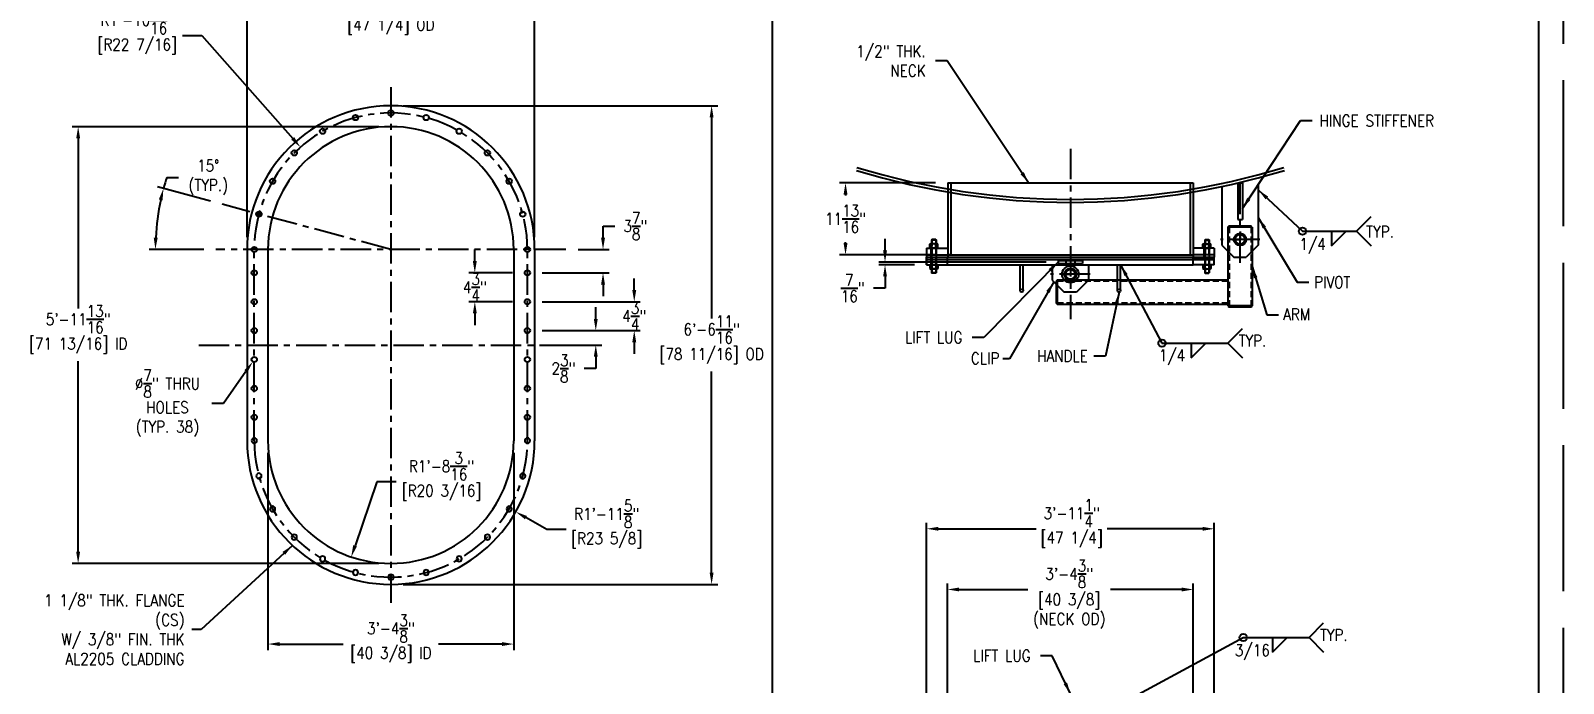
# Model space of a CAD drawing. Extents: x -219 to 647, y 12 to 426.
# Drawn here: x 120.2 to 372, y 176.8 to 284.2 of the extents above; entities that cross this region are included whole.
import ezdxf

# ---------------------------------------------------------------- set-up
doc = ezdxf.new("R2010")
doc.units = 0
doc.header["$LTSCALE"] = 4
doc.header["$MEASUREMENT"] = 0
doc.header["$PDMODE"] = 33
doc.header["$PDSIZE"] = -0.5
for name, pattern in [('AM_ISO02W050', [7.5, 6, -1.5]), ('CENTER', [2, 1.25, -0.25, 0.25, -0.25]), ('HIDDEN', [0.375, 0.25, -0.125])]:
    doc.linetypes.add(name, pattern=pattern)
doc.layers.get('0').update_dxf_attribs({"linetype": 'CONTINUOUS'})
doc.layers.get('Defpoints').update_dxf_attribs({"linetype": 'CONTINUOUS'})
for name, color, linetype in [('11-2 PIPE', 7, 'CONTINUOUS'), ('3-4-10NC-HHBOLT', 32, 'CONTINUOUS'), ('3-4-10NC-HHNUT', 32, 'CONTINUOUS'), ('ARM', 3, 'CONTINUOUS'), ('CENTER', 6, 'CENTER'), ('COVER', 3, 'CONTINUOUS'), ('DIM', 1, 'CONTINUOUS'), ('EXTERNALS', 3, 'CONTINUOUS'), ('FLG', 2, 'CONTINUOUS'), ('HANDLE', 2, 'CONTINUOUS'), ('muoto', 4, 'CONTINUOUS'), ('NECK', 242, 'CONTINUOUS'), ('PIVOT', 30, 'CONTINUOUS'), ('SHELL', 40, 'CONTINUOUS'), ('WASHER', 7, 'CONTINUOUS')]:
    doc.layers.add(name, color=color, linetype=linetype)
doc.styles.add('ROMANS', font='ROMANS.shx', dxfattribs={"width": 0.85, "height": 1.92})
doc.styles.get("Standard").update_dxf_attribs({"font": 'sanss___.ttf'})
doc.dimstyles.get("Standard").update_dxf_attribs({"dimtxt": 0.18, "dimasz": 0.18, "dimexe": 0.18, "dimexo": 0.0625, "dimgap": 0.09, "dimtad": 0, "dimtih": 1, "dimtoh": 1, "dimdec": 4, "dimzin": 0, "dimdsep": 46, "dimtxsty": 'Standard', "dimcen": 0.09, "dimadec": 0, "dimazin": 0, "dimtfac": 1, "dimtdec": 4, "dimtofl": 0, "dimtmove": 0, "dimatfit": 3, "dimfxl": 1, "dimtolj": 1, "dimtzin": 0, "dimarcsym": 0})

# ---------------------------------------------------------------- blocks, each defined once
blk = doc.blocks.new('*D160')
at = {"layer": 'Defpoints', "color": 0, "transparency": 16777216}
for p in [(314.64, 202.26), (267.39, 146.5), (314.64, 146.5)]:
    blk.add_point(p, dxfattribs=at)
at = {"layer": 'DIM', "color": 0, "lineweight": -2, "transparency": 16777216}
for p, q in [((267.39, 148.5), (267.39, 203.26)), ((269.31, 202.26), (285.38, 202.26)), ((312.72, 202.26), (297.06, 202.26)), ((314.64, 148.5), (314.64, 203.26))]:
    blk.add_line(p, q, dxfattribs=at)
at = {"layer": 'DIM', "color": 0, "transparency": 16777216}
for points in [[(269.31, 202.58), (269.31, 201.94), (267.39, 202.26)], [(312.72, 202.58), (312.72, 201.94), (314.64, 202.26)]]:
    blk.add_solid(points, dxfattribs=at)
at = {"layer": 'DIM', "color": 0, "transparency": 16777216, "char_height": 1.92, "attachment_point": 5, "style": 'ROMANS'}
for s, insert in [('\\A1;3\'-11{\\H1x;\\S1/4;}"', (291.22, 204.82)), ('\\A1;[47 1/4]', (291.22, 200.48))]:
    blk.add_mtext(s, dxfattribs=dict(at, insert=insert))
blk = doc.blocks.new('*D166')
at = {"layer": 'Defpoints', "color": 0, "transparency": 16777216}
for p in [(311.2, 192.28), (270.82, 146.5), (311.2, 146.5)]:
    blk.add_point(p, dxfattribs=at)
at = {"layer": 'DIM', "color": 0, "lineweight": -2, "transparency": 16777216}
for p, q in [((270.82, 148.5), (270.82, 193.28)), ((272.74, 192.28), (284.01, 192.28)), ((309.28, 192.28), (297.63, 192.28)), ((311.2, 148.5), (311.2, 193.28))]:
    blk.add_line(p, q, dxfattribs=at)
at = {"layer": 'DIM', "color": 0, "transparency": 16777216}
for points in [[(272.74, 192.6), (272.74, 191.96), (270.82, 192.28)], [(309.28, 192.6), (309.28, 191.96), (311.2, 192.28)]]:
    blk.add_solid(points, dxfattribs=at)
at = {"layer": 'DIM', "color": 0, "transparency": 16777216, "char_height": 1.92, "attachment_point": 5, "style": 'ROMANS'}
for s, insert in [('\\A1;3\'-4{\\H1x;\\S3/8;}"', (290.82, 194.84)), ('\\A1;[40 3/8]\\P(NECK OD)', (290.82, 188.72))]:
    blk.add_mtext(s, dxfattribs=dict(at, insert=insert))
blk = doc.blocks.new('A$Ccf04fb3b')
at = {"layer": 'COVER'}
for p, q in [((-22.88, 0), (-22.88, 1.25)), ((-22, 0), (-22, 1.25))]:
    blk.add_line(p, q, dxfattribs=at)
at = {"layer": 'FLG'}
for p, q in [((-23.62, 0), (-23.62, 1.25)), ((-23.62, 0.87), (-20.16, 0.87)), ((-23.62, 0), (-20.16, 0)), ((-20.16, 0), (-20.16, 1.25)), ((-20.16, 0), (20.16, 0)), ((20.16, 0), (20.16, 1.25)), ((23.62, 0.87), (20.16, 0.87)), ((23.62, 0), (20.16, 0)), ((23.62, 0), (23.62, 1.25))]:
    blk.add_line(p, q, dxfattribs=at)
at = {"layer": 'muoto'}
for p, q in [((-23.62, 1.25), (23.62, 1.25)), ((-23.62, 0.87), (23.62, 0.87))]:
    blk.add_line(p, q, dxfattribs=at)
blk = doc.blocks.new('*U179')
at = {"layer": 'COVER'}
blk.add_circle((0, 0), 0.438, dxfattribs=at)
blk = doc.blocks.new('*U180')
at = {"layer": 'COVER', "color": 0, "linetype": 'ByBlock', "lineweight": -2, "transparency": 16777216}
for p, rotation in [((-407.45, 370.67), 285.0000000000001), ((-401.64, 371.43), 270.0000000000001), ((-395.84, 370.67), 255.0000000000001), ((-412.86, 368.42), 300.0000000000001), ((-390.42, 368.42), 240.0000000000001), ((-417.51, 364.86), 314.9999999999999), ((-385.78, 364.86), 225.0000000000001), ((-421.07, 360.21), 329.9999999999999), ((-382.21, 360.21), 210.0000000000001), ((-423.32, 354.8), 344.9999999999999), ((-379.97, 354.8), 195.0000000000003), ((-379.21, 348.99), 180)]:
    blk.add_blockref('*U179', p, dxfattribs=dict(at, rotation=rotation))
blk.add_blockref('*U179', (-424.08, 348.99), dxfattribs=at)
blk = doc.blocks.new('*U177')
at = {"layer": 'COVER'}
blk.add_circle((0, 0), 0.438, dxfattribs=at)
blk = doc.blocks.new('*U178')
at = {"layer": 'COVER', "color": 0, "linetype": 'ByBlock', "lineweight": -2, "transparency": 16777216}
for p, rotation in [((-407.45, 370.67), 285.0000000000001), ((-401.64, 371.43), 270.0000000000001), ((-395.84, 370.67), 255.0000000000001), ((-412.86, 368.42), 300.0000000000001), ((-390.42, 368.42), 240.0000000000001), ((-417.51, 364.86), 314.9999999999999), ((-385.78, 364.86), 225.0000000000001), ((-421.07, 360.21), 329.9999999999999), ((-382.21, 360.21), 210.0000000000001), ((-423.32, 354.8), 344.9999999999999), ((-379.97, 354.8), 195.0000000000003), ((-379.21, 348.99), 180)]:
    blk.add_blockref('*U177', p, dxfattribs=dict(at, rotation=rotation))
blk.add_blockref('*U177', (-424.08, 348.99), dxfattribs=at)
blk = doc.blocks.new('*D183')
at = {"layer": 'Defpoints', "color": 0, "transparency": 16777216}
for p in [(179.38, 271.81), (232.07, 271.81), (179.38, 193.12)]:
    blk.add_point(p, dxfattribs=at)
at = {"layer": 'DIM', "color": 0, "lineweight": -2, "transparency": 16777216}
for p, q in [((181.38, 271.81), (233.07, 271.81)), ((232.07, 269.89), (232.07, 236.81)), ((232.07, 195.04), (232.07, 228.12)), ((181.38, 193.12), (233.07, 193.12))]:
    blk.add_line(p, q, dxfattribs=at)
at = {"layer": 'DIM', "color": 0, "transparency": 16777216}
for points in [[(231.75, 269.89), (232.39, 269.89), (232.07, 271.81)], [(231.75, 195.04), (232.39, 195.04), (232.07, 193.12)]]:
    blk.add_solid(points, dxfattribs=at)
at = {"layer": 'DIM', "color": 0, "transparency": 16777216, "char_height": 1.92, "attachment_point": 5, "style": 'ROMANS'}
for s, insert in [('\\A1;6\'-6{\\H1x;\\S11/16;}"', (232.07, 235.03)), ('\\A1;[78 11/16] OD', (232.07, 230.68))]:
    blk.add_mtext(s, dxfattribs=dict(at, insert=insert))
blk = doc.blocks.new('*D184')
at = {"layer": 'Defpoints', "color": 0, "transparency": 16777216}
for p in [(155.75, 286.59), (155.75, 248.19), (203, 248.19)]:
    blk.add_point(p, dxfattribs=at)
at = {"layer": 'DIM', "color": 0, "lineweight": -2, "transparency": 16777216}
for p, q in [((155.75, 250.19), (155.75, 287.59)), ((203, 250.19), (203, 287.59)), ((157.67, 286.59), (171.01, 286.59)), ((201.08, 286.59), (187.74, 286.59))]:
    blk.add_line(p, q, dxfattribs=at)
at = {"layer": 'DIM', "color": 0, "transparency": 16777216}
for points in [[(157.67, 286.91), (157.67, 286.27), (155.75, 286.59)], [(201.08, 286.91), (201.08, 286.27), (203, 286.59)]]:
    blk.add_solid(points, dxfattribs=at)
at = {"layer": 'DIM', "color": 0, "transparency": 16777216, "char_height": 1.92, "attachment_point": 5, "style": 'ROMANS'}
for s, insert in [('\\A1;3\'-11{\\H1x;\\S1/4;}"', (179.38, 289.15)), ('\\A1;[47 1/4] OD', (179.38, 284.8))]:
    blk.add_mtext(s, dxfattribs=dict(at, insert=insert))
blk = doc.blocks.new('*D185')
at = {"layer": 'Defpoints', "color": 0, "transparency": 16777216}
for p in [(179.38, 268.37), (128, 196.56), (179.38, 196.56)]:
    blk.add_point(p, dxfattribs=at)
at = {"layer": 'DIM', "color": 0, "lineweight": -2, "transparency": 16777216}
for p, q in [((177.38, 268.37), (127, 268.37)), ((128, 266.45), (128, 238.49)), ((128, 198.48), (128, 229.81)), ((177.38, 196.56), (127, 196.56))]:
    blk.add_line(p, q, dxfattribs=at)
at = {"layer": 'DIM', "color": 0, "transparency": 16777216}
for points in [[(127.68, 266.45), (128.32, 266.45), (128, 268.37)], [(127.68, 198.48), (128.32, 198.48), (128, 196.56)]]:
    blk.add_solid(points, dxfattribs=at)
at = {"layer": 'DIM', "color": 0, "transparency": 16777216, "char_height": 1.92, "attachment_point": 5, "style": 'ROMANS'}
for s, insert in [('\\A1;5\'-11{\\H1x;\\S13/16;}"', (128, 236.71)), ('\\A1;[71 13/16] ID', (128, 232.37))]:
    blk.add_mtext(s, dxfattribs=dict(at, insert=insert))
blk = doc.blocks.new('*D186')
at = {"layer": 'Defpoints', "color": 0, "transparency": 16777216}
for p in [(159.19, 216.75), (199.56, 216.75), (199.56, 183.31)]:
    blk.add_point(p, dxfattribs=at)
at = {"layer": 'DIM', "color": 0, "lineweight": -2, "transparency": 16777216}
for p, q in [((159.19, 214.75), (159.19, 182.31)), ((199.56, 214.75), (199.56, 182.31)), ((161.11, 183.31), (171.56, 183.31)), ((197.64, 183.31), (187.19, 183.31))]:
    blk.add_line(p, q, dxfattribs=at)
at = {"layer": 'DIM', "color": 0, "transparency": 16777216}
for points in [[(161.11, 183.63), (161.11, 182.99), (159.19, 183.31)], [(197.64, 183.63), (197.64, 182.99), (199.56, 183.31)]]:
    blk.add_solid(points, dxfattribs=at)
at = {"layer": 'DIM', "color": 0, "transparency": 16777216, "char_height": 1.92, "attachment_point": 5, "style": 'ROMANS'}
for s, insert in [('\\A1;3\'-4{\\H1x;\\S3/8;}"', (179.38, 185.87)), ('\\A1;[40 3/8] ID', (179.38, 181.53))]:
    blk.add_mtext(s, dxfattribs=dict(at, insert=insert))
blk = doc.blocks.new('*D187')
at = {"layer": 'Defpoints', "color": 0, "transparency": 16777216}
for p in [(151.69, 255.6), (140.84, 251.56), (150.63, 248.19), (179.38, 248.19), (208.12, 248.19)]:
    blk.add_point(p, dxfattribs=at)
at = {"layer": 'DIM', "color": 0, "lineweight": -2, "transparency": 16777216}
for p, q in [((142.55, 260.04), (144.47, 260.04)), ((149.75, 256.12), (141.04, 258.46)), ((148.63, 248.19), (139.69, 248.19))]:
    blk.add_line(p, q, dxfattribs=at)
for start, end in [(162.156, 165), (167.844, 177.156)]:
    blk.add_arc((179.38, 248.19), 38.68, start, end, dxfattribs=at)
at = {"layer": 'DIM', "color": 0, "transparency": 16777216}
for points in [[(141.25, 256.41), (141.87, 256.26), (142.01, 258.2)], [(141.06, 250.1), (140.42, 250.11), (140.69, 248.19)]]:
    blk.add_solid(points, dxfattribs=at)
at = {"layer": 'DIM', "color": 0, "transparency": 16777216, "insert": (149.37, 260.04), "char_height": 1.92, "attachment_point": 5, "style": 'ROMANS'}
blk.add_mtext('\\A1;15°\\P(TYP.)', dxfattribs=at)
blk = doc.blocks.new('*D188')
at = {"layer": 'Defpoints', "color": 0, "transparency": 16777216}
for p in [(202.25, 234.84), (213.04, 234.84), (205.19, 232.47)]:
    blk.add_point(p, dxfattribs=at)
at = {"layer": 'DIM', "color": 0, "lineweight": -2, "transparency": 16777216}
for p, q in [((213.04, 236.76), (213.04, 238.68)), ((204.25, 234.84), (214.04, 234.84)), ((207.19, 232.47), (214.04, 232.47)), ((213.04, 230.55), (213.04, 228.63)), ((213.04, 228.63), (211.12, 228.63))]:
    blk.add_line(p, q, dxfattribs=at)
at = {"layer": 'DIM', "color": 0, "transparency": 16777216}
for points in [[(212.72, 236.76), (213.36, 236.76), (213.04, 234.84)], [(212.72, 230.55), (213.36, 230.55), (213.04, 232.47)]]:
    blk.add_solid(points, dxfattribs=at)
at = {"layer": 'DIM', "color": 0, "transparency": 16777216, "insert": (207.73, 228.63), "char_height": 1.92, "attachment_point": 5, "style": 'ROMANS'}
blk.add_mtext('\\A1;2{\\H1x;\\S3/8;}"', dxfattribs=at)
blk = doc.blocks.new('*D189')
at = {"layer": 'Defpoints', "color": 0, "transparency": 16777216}
for p in [(202.25, 239.59), (219.36, 239.59), (202.25, 234.84)]:
    blk.add_point(p, dxfattribs=at)
at = {"layer": 'DIM', "color": 0, "lineweight": -2, "transparency": 16777216}
for p, q in [((219.36, 241.51), (219.36, 243.43)), ((204.25, 239.59), (220.36, 239.59)), ((204.25, 234.84), (220.36, 234.84)), ((219.36, 232.92), (219.36, 231))]:
    blk.add_line(p, q, dxfattribs=at)
at = {"layer": 'DIM', "color": 0, "transparency": 16777216}
for points in [[(219.04, 241.51), (219.68, 241.51), (219.36, 239.59)], [(219.04, 232.92), (219.68, 232.92), (219.36, 234.84)]]:
    blk.add_solid(points, dxfattribs=at)
at = {"layer": 'DIM', "color": 0, "transparency": 16777216, "insert": (219.36, 237.22), "char_height": 1.92, "attachment_point": 5, "style": 'ROMANS'}
blk.add_mtext('\\A1;4{\\H1x;\\S3/4;}"', dxfattribs=at)
blk = doc.blocks.new('*D190')
at = {"layer": 'Defpoints', "color": 0, "transparency": 16777216}
for p in [(193.17, 244.34), (201.38, 244.34), (201.38, 239.59)]:
    blk.add_point(p, dxfattribs=at)
at = {"layer": 'DIM', "color": 0, "lineweight": -2, "transparency": 16777216}
for p, q in [((193.17, 246.26), (193.17, 248.18)), ((199.38, 244.34), (192.17, 244.34)), ((199.38, 239.59), (192.17, 239.59)), ((193.17, 237.67), (193.17, 235.75))]:
    blk.add_line(p, q, dxfattribs=at)
at = {"layer": 'DIM', "color": 0, "transparency": 16777216}
for points in [[(192.85, 246.26), (193.49, 246.26), (193.17, 244.34)], [(192.85, 237.67), (193.49, 237.67), (193.17, 239.59)]]:
    blk.add_solid(points, dxfattribs=at)
at = {"layer": 'DIM', "color": 0, "transparency": 16777216, "insert": (193.17, 241.97), "char_height": 1.92, "attachment_point": 5, "style": 'ROMANS'}
blk.add_mtext('\\A1;4{\\H1x;\\S3/4;}"', dxfattribs=at)
blk = doc.blocks.new('*D191')
at = {"layer": 'Defpoints', "color": 0, "transparency": 16777216}
for p in [(208.12, 248.19), (214.23, 248.19), (202.25, 244.34)]:
    blk.add_point(p, dxfattribs=at)
at = {"layer": 'DIM', "color": 0, "lineweight": -2, "transparency": 16777216}
for p, q in [((214.23, 250.11), (214.23, 252.03)), ((214.23, 252.03), (216.15, 252.03)), ((210.12, 248.19), (215.23, 248.19)), ((204.25, 244.34), (215.23, 244.34)), ((214.23, 242.42), (214.23, 240.5))]:
    blk.add_line(p, q, dxfattribs=at)
at = {"layer": 'DIM', "color": 0, "transparency": 16777216}
for points in [[(213.91, 250.11), (214.55, 250.11), (214.23, 248.19)], [(213.91, 242.42), (214.55, 242.42), (214.23, 244.34)]]:
    blk.add_solid(points, dxfattribs=at)
at = {"layer": 'DIM', "color": 0, "transparency": 16777216, "insert": (219.54, 252.03), "char_height": 1.92, "attachment_point": 5, "style": 'ROMANS'}
blk.add_mtext('\\A1;3{\\H1x;\\S7/8;}"', dxfattribs=at)
blk = doc.blocks.new('*D219')
at = {"layer": 'Defpoints', "color": 0, "transparency": 16777216}
for p in [(179.38, 216.75), (172.87, 197.64)]:
    blk.add_point(p, dxfattribs=at)
at = {"layer": 'DIM', "color": 0, "lineweight": -2, "transparency": 16777216}
for p, q in [((177.07, 209.98), (173.49, 199.45)), ((180.27, 209.98), (177.07, 209.98))]:
    blk.add_line(p, q, dxfattribs=at)
at = {"layer": 'DIM', "color": 0, "transparency": 16777216}
blk.add_solid([(173.19, 199.56), (173.79, 199.35), (172.87, 197.64)], dxfattribs=at)
at = {"layer": 'DIM', "color": 0, "transparency": 16777216, "char_height": 1.92, "attachment_point": 5, "style": 'ROMANS'}
for s, insert in [('\\A1;R1\'-8{\\H1x;\\S3/16;}"', (187.7, 212.54)), ('\\A1;[R20 3/16]', (187.7, 208.2))]:
    blk.add_mtext(s, dxfattribs=dict(at, insert=insert))
blk = doc.blocks.new('*D220')
at = {"layer": 'Defpoints', "color": 0, "transparency": 16777216}
for p in [(179.38, 216.75), (199.9, 205.05)]:
    blk.add_point(p, dxfattribs=at)
at = {"layer": 'DIM', "color": 0, "lineweight": -2, "transparency": 16777216}
for p, q in [((204.98, 202.15), (201.57, 204.1)), ((208.18, 202.15), (204.98, 202.15))]:
    blk.add_line(p, q, dxfattribs=at)
at = {"layer": 'DIM', "color": 0, "transparency": 16777216}
blk.add_solid([(201.73, 204.37), (201.41, 203.82), (199.9, 205.05)], dxfattribs=at)
at = {"layer": 'DIM', "color": 0, "transparency": 16777216, "char_height": 1.92, "attachment_point": 5, "style": 'ROMANS'}
for s, insert in [('\\A1;R1\'-11{\\H1x;\\S5/8;}"', (214.83, 204.71)), ('\\A1;[R23 5/8]', (214.83, 200.37))]:
    blk.add_mtext(s, dxfattribs=dict(at, insert=insert))
blk = doc.blocks.new('*D221')
at = {"layer": 'Defpoints', "color": 0, "transparency": 16777216}
for p in [(164.52, 265), (179.38, 248.19)]:
    blk.add_point(p, dxfattribs=at)
at = {"layer": 'DIM', "color": 0, "lineweight": -2, "transparency": 16777216}
for p, q in [((145.13, 283.35), (148.33, 283.35)), ((148.33, 283.35), (163.25, 266.44))]:
    blk.add_line(p, q, dxfattribs=at)
at = {"layer": 'DIM', "color": 0, "transparency": 16777216}
blk.add_solid([(163.49, 266.66), (163.01, 266.23), (164.52, 265)], dxfattribs=at)
at = {"layer": 'DIM', "color": 0, "transparency": 16777216, "char_height": 1.92, "attachment_point": 5, "style": 'ROMANS'}
for s, insert in [('\\A1;R1\'-10{\\H1x;\\S7/16;}"', (137.7, 285.91)), ('\\A1;[R22 7/16]', (137.7, 281.56))]:
    blk.add_mtext(s, dxfattribs=dict(at, insert=insert))
blk = doc.blocks.new('*D224')
at = {"layer": 'Defpoints', "color": 0, "transparency": 16777216}
for p in [(156.68, 229.73), (157.19, 230.45)]:
    blk.add_point(p, dxfattribs=at)
at = {"layer": 'DIM', "color": 0, "lineweight": -2, "transparency": 16777216}
for p, q in [((151.86, 222.93), (155.57, 228.17)), ((149.94, 222.93), (151.86, 222.93))]:
    blk.add_line(p, q, dxfattribs=at)
at = {"layer": 'DIM', "color": 0, "transparency": 16777216}
blk.add_solid([(155.31, 228.35), (155.84, 227.98), (156.68, 229.73)], dxfattribs=at)
at = {"layer": 'DIM', "color": 0, "transparency": 16777216, "insert": (142.67, 222.93), "char_height": 1.92, "attachment_point": 5, "style": 'ROMANS'}
blk.add_mtext('\\A1;∅{\\H1x;\\S7/8;}" THRU\\PHOLES\\P(TYP. 38)', dxfattribs=at)
blk = doc.blocks.new('*D249')
at = {"layer": 'Defpoints', "color": 0, "transparency": 16777216}
for p in [(270.86, 259.13), (254.07, 247.3), (270.86, 247.3)]:
    blk.add_point(p, dxfattribs=at)
at = {"layer": 'DIM', "color": 0, "lineweight": -2, "transparency": 16777216}
for p, q in [((268.86, 259.13), (253.07, 259.13)), ((254.07, 257.21), (254.07, 257.06)), ((254.07, 249.22), (254.07, 249.38)), ((268.86, 247.3), (253.07, 247.3))]:
    blk.add_line(p, q, dxfattribs=at)
at = {"layer": 'DIM', "color": 0, "transparency": 16777216}
for points in [[(253.75, 257.21), (254.39, 257.21), (254.07, 259.13)], [(253.75, 249.22), (254.39, 249.22), (254.07, 247.3)]]:
    blk.add_solid(points, dxfattribs=at)
at = {"layer": 'DIM', "color": 0, "transparency": 16777216, "insert": (254.07, 253.22), "char_height": 1.92, "attachment_point": 5, "style": 'ROMANS'}
blk.add_mtext('\\A1;11{\\H1x;\\S13/16;}"', dxfattribs=at)
blk = doc.blocks.new('*D254')
at = {"layer": 'Defpoints', "color": 0, "transparency": 16777216}
for p in [(260.56, 245.67), (267.39, 245.67), (289.01, 246.11)]:
    blk.add_point(p, dxfattribs=at)
at = {"layer": 'DIM', "color": 0, "lineweight": -2, "transparency": 16777216}
for p, q in [((260.56, 248.03), (260.56, 249.95)), ((287.01, 246.11), (259.56, 246.11)), ((265.39, 245.67), (259.56, 245.67)), ((260.56, 241.83), (258.64, 241.83)), ((260.56, 243.75), (260.56, 241.83))]:
    blk.add_line(p, q, dxfattribs=at)
at = {"layer": 'DIM', "color": 0, "transparency": 16777216}
for points in [[(260.24, 248.03), (260.88, 248.03), (260.56, 246.11)], [(260.24, 243.75), (260.88, 243.75), (260.56, 245.67)]]:
    blk.add_solid(points, dxfattribs=at)
at = {"layer": 'DIM', "color": 0, "transparency": 16777216, "insert": (255.25, 241.83), "char_height": 1.92, "attachment_point": 5, "style": 'ROMANS'}
blk.add_mtext('\\A1;{\\H1x;\\S7/16;}"', dxfattribs=at)

msp = doc.modelspace()

# ---------------------------------------------------------------- linework, layer by layer
for p, q in [((242.00581, 296), (242.00581, 62.4)), ((367.99419, 24), (367.99419, 296)), ((367.99419, 24), (367.99419, 296))]:
    msp.add_line(p, q)
at = {"layer": '11-2 PIPE'}
for centre, radius in [((318.8883, 249.83822), 0.95), ((318.8883, 249.83822), 0.805), ((291.01133, 244.09801), 0.95), ((291.01133, 244.09801), 0.805)]:
    msp.add_circle(centre, radius, dxfattribs=at)
at = {"layer": '3-4-10NC-HHBOLT'}
for p, q in [((268.25816, 249.7966), (268.19861, 249.73705)), ((268.94861, 249.73705), (268.19861, 249.73705)), ((268.19861, 249.73705), (268.19861, 244.35622)), ((268.88906, 249.7966), (268.25816, 249.7966)), ((268.88906, 249.7966), (268.94861, 249.73705)), ((268.94861, 249.73705), (268.94861, 244.35622)), ((313.1336, 249.7966), (313.07405, 249.73705)), ((313.07405, 249.73705), (313.82405, 249.73705)), ((313.07405, 249.73705), (313.07405, 244.35622)), ((313.1336, 249.7966), (313.7645, 249.7966)), ((313.7645, 249.7966), (313.82405, 249.73705)), ((313.82405, 249.73705), (313.82405, 244.35622)), ((268.94861, 244.35622), (268.19861, 244.35622)), ((268.25816, 244.29667), (268.19861, 244.35622)), ((268.88906, 244.29667), (268.25816, 244.29667)), ((268.88906, 244.29667), (268.94861, 244.35622)), ((313.07405, 244.35622), (313.82405, 244.35622)), ((313.1336, 244.29667), (313.07405, 244.35622)), ((313.1336, 244.29667), (313.7645, 244.29667)), ((313.7645, 244.29667), (313.82405, 244.35622))]:
    msp.add_line(p, q, dxfattribs=at)
at = {"layer": '3-4-10NC-HHBOLT', "linetype": 'HIDDEN'}
for p, q in [((268.25816, 249.73705), (268.25816, 244.35622)), ((268.88906, 249.73705), (268.88906, 244.35622)), ((313.1336, 249.73705), (313.1336, 244.35622)), ((313.7645, 249.73705), (313.7645, 244.35622))]:
    msp.add_line(p, q, dxfattribs=at)
at = {"layer": '3-4-10NC-HHNUT'}
for p, q in [((267.92409, 249.0364), (268.01111, 249.08664)), ((267.92409, 248.47188), (267.92409, 249.0364)), ((267.92409, 248.47188), (268.01111, 248.42164)), ((269.13611, 249.08664), (268.01111, 249.08664)), ((269.13611, 248.42164), (268.01111, 248.42164)), ((268.24885, 248.47188), (268.24885, 249.0364)), ((268.89837, 248.47188), (268.89837, 249.0364)), ((269.22312, 249.0364), (269.13611, 249.08664)), ((269.22312, 248.47188), (269.13611, 248.42164)), ((269.22312, 248.47188), (269.22312, 249.0364)), ((312.79953, 249.0364), (312.88655, 249.08664)), ((312.79953, 248.47188), (312.79953, 249.0364)), ((312.79953, 248.47188), (312.88655, 248.42164)), ((312.88655, 249.08664), (314.01155, 249.08664)), ((312.88655, 248.42164), (314.01155, 248.42164)), ((313.12429, 248.47188), (313.12429, 249.0364)), ((313.77381, 248.47188), (313.77381, 249.0364)), ((314.09857, 249.0364), (314.01155, 249.08664)), ((314.09857, 248.47188), (314.01155, 248.42164)), ((314.09857, 248.47188), (314.09857, 249.0364)), ((267.92409, 245.6214), (268.01111, 245.67164)), ((267.92409, 245.6214), (267.92409, 245.05688)), ((267.92409, 245.05688), (268.01111, 245.00664)), ((269.13611, 245.67164), (268.01111, 245.67164)), ((269.13611, 245.00664), (268.01111, 245.00664)), ((268.24885, 245.6214), (268.24885, 245.05688)), ((268.89837, 245.6214), (268.89837, 245.05688)), ((269.22312, 245.6214), (269.13611, 245.67164)), ((269.22312, 245.05688), (269.13611, 245.00664)), ((269.22312, 245.6214), (269.22312, 245.05688)), ((312.79953, 245.6214), (312.88655, 245.67164)), ((312.79953, 245.6214), (312.79953, 245.05688)), ((312.79953, 245.05688), (312.88655, 245.00664)), ((312.88655, 245.67164), (314.01155, 245.67164)), ((312.88655, 245.00664), (314.01155, 245.00664)), ((313.12429, 245.6214), (313.12429, 245.05688)), ((313.77381, 245.6214), (313.77381, 245.05688)), ((314.09857, 245.6214), (314.01155, 245.67164)), ((314.09857, 245.05688), (314.01155, 245.00664)), ((314.09857, 245.6214), (314.09857, 245.05688))]:
    msp.add_line(p, q, dxfattribs=at)
for centre, radius, start, end in [((268.08647, 248.79911), 0.28753, 55.6157525, 124.3842475), ((268.08647, 248.70917), 0.28753, 235.6157525, 304.3842475), ((268.57361, 248.01188), 1.07476, 72.4120462, 107.5879538), ((268.57361, 249.4964), 1.07476, 252.4120462, 287.5879538), ((269.06074, 248.79911), 0.28753, 55.6157525, 124.3842475), ((269.06074, 248.70917), 0.28753, 235.6157525, 304.3842475), ((312.96191, 248.79911), 0.28753, 55.6157525, 124.3842475), ((312.96191, 248.70917), 0.28753, 235.6157525, 304.3842475), ((313.44905, 248.01188), 1.07476, 72.4120462, 107.5879538), ((313.44905, 249.4964), 1.07476, 252.4120462, 287.5879538), ((313.93619, 248.79911), 0.28753, 55.6157525, 124.3842475), ((313.93619, 248.70917), 0.28753, 235.6157525, 304.3842475), ((268.08647, 245.38411), 0.28753, 55.6157525, 124.3842475), ((268.08647, 245.29417), 0.28753, 235.6157525, 304.3842475), ((268.57361, 244.59688), 1.07476, 72.4120462, 107.5879538), ((268.57361, 246.0814), 1.07476, 252.4120462, 287.5879538), ((269.06074, 245.38411), 0.28753, 55.6157525, 124.3842475), ((269.06074, 245.29417), 0.28753, 235.6157525, 304.3842475), ((312.96191, 245.38411), 0.28753, 55.6157525, 124.3842475), ((312.96191, 245.29417), 0.28753, 235.6157525, 304.3842475), ((313.44905, 244.59688), 1.07476, 72.4120462, 107.5879538), ((313.44905, 246.0814), 1.07476, 252.4120462, 287.5879538), ((313.93619, 245.38411), 0.28753, 55.6157525, 124.3842475), ((313.93619, 245.29417), 0.28753, 235.6157525, 304.3842475)]:
    msp.add_arc(centre, radius, start, end, dxfattribs=at)
at = {"layer": 'ARM'}
for p, q in [((320.8883, 251.83822), (316.8883, 251.83822)), ((320.8883, 251.83822), (316.8883, 251.83822)), ((316.8883, 251.83822), (316.8883, 238.89801)), ((317.0133, 251.83822), (317.0133, 252.02572)), ((320.7633, 252.02572), (317.0133, 252.02572)), ((317.0133, 251.83822), (317.0133, 252.02572)), ((320.7633, 252.02572), (317.0133, 252.02572)), ((320.7633, 251.83822), (320.7633, 252.02572)), ((320.7633, 251.83822), (320.7633, 252.02572)), ((320.8883, 251.83822), (320.8883, 238.89801)), ((288.84152, 243.02301), (288.65402, 243.02301)), ((288.84152, 243.02301), (288.65402, 243.02301)), ((288.65402, 243.02301), (288.65402, 239.27301)), ((316.8883, 243.14801), (288.84152, 243.14801)), ((288.84152, 243.14801), (288.84152, 239.14801)), ((288.84152, 239.27301), (288.65402, 239.27301)), ((316.8883, 239.14801), (288.84152, 239.14801)), ((320.8883, 238.89801), (316.8883, 238.89801)), ((317.0133, 238.89801), (317.0133, 238.71051)), ((317.0133, 238.89801), (317.0133, 238.71051)), ((320.7633, 238.71051), (317.0133, 238.71051)), ((320.7633, 238.71051), (317.0133, 238.71051)), ((320.7633, 238.89801), (320.7633, 238.71051)), ((320.7633, 238.89801), (320.7633, 238.71051))]:
    msp.add_line(p, q, dxfattribs=at)
at = {"layer": 'ARM', "linetype": 'HIDDEN'}
for p, q in [((317.0758, 251.83822), (317.0758, 238.89801)), ((320.7008, 251.83822), (320.7008, 238.89801)), ((316.8883, 242.96051), (288.84152, 242.96051)), ((316.8883, 239.33551), (288.84152, 239.33551))]:
    msp.add_line(p, q, dxfattribs=at)
at = {"layer": 'CENTER'}
for p, q in [((179.37504, 274.8533), (179.37504, 190.07925)), ((291.01133, 264.7263), (291.01133, 236.72749)), ((318.8883, 245.97611), (318.8883, 259.47333)), ((179.37504, 248.18503), (151.68587, 255.60432)), ((322.1283, 249.83822), (315.6483, 249.83822)), ((322.1283, 249.83822), (315.6483, 249.83822)), ((317.58345, 249.83822), (318.8883, 249.83822)), ((318.8883, 251.14307), (318.8883, 249.83822)), ((318.8883, 248.53337), (318.8883, 249.83822)), ((320.19315, 249.83822), (318.8883, 249.83822)), ((208.12067, 248.18503), (150.62941, 248.18503)), ((156.93754, 216.74753), (156.93754, 248.62252)), ((201.81254, 216.74753), (201.81254, 248.62252)), ((294.25133, 244.09801), (287.77133, 244.09801)), ((289.70648, 244.09801), (291.01133, 244.09801)), ((292.31618, 244.09801), (291.01133, 244.09801)), ((147.80366, 232.46628), (210.94642, 232.46628))]:
    msp.add_line(p, q, dxfattribs=at)
for centre, start, end in [((179.37504, 248.18503), 0, 180), ((179.37504, 216.74753), 180, 0)]:
    msp.add_arc(centre, 22.4375, start, end, dxfattribs=at)
at = {"layer": 'COVER'}
for p, q in [((155.75004, 248.18503), (155.75004, 216.74753)), ((159.18754, 248.18503), (159.18754, 216.74753)), ((199.56254, 248.18503), (199.56254, 216.74753)), ((203.00004, 248.18503), (203.00004, 216.74753)), ((267.38633, 248.42164), (267.38633, 245.67164)), ((268.13611, 246.92164), (268.13611, 248.42164)), ((269.01111, 246.92164), (269.01111, 248.42164)), ((313.01155, 246.92164), (313.01155, 248.42164)), ((313.88655, 246.92164), (313.88655, 248.42164))]:
    msp.add_line(p, q, dxfattribs=at)
for centre in [(156.93754, 244.34128), (201.81254, 244.34128), (156.93754, 239.59128), (201.81254, 239.59128), (156.93754, 234.84128), (201.81254, 234.84128), (156.93754, 230.09128), (201.81254, 230.09128), (156.93754, 225.34128), (201.81254, 225.34128), (156.93754, 220.59128), (201.81254, 220.59128)]:
    msp.add_circle(centre, 0.4375, dxfattribs=at)
for centre, radius, start, end in [((179.37504, 248.18503), 23.625, 0, 180), ((179.37504, 248.18503), 20.1875, 0, 180), ((179.37504, 216.74753), 23.625, 180, 0), ((179.37504, 216.74753), 20.1875, 180, 0)]:
    msp.add_arc(centre, radius, start, end, dxfattribs=at)
at = {"layer": 'Defpoints', "linetype": 'AM_ISO02W050'}
msp.add_line((372, 12), (372, 300), dxfattribs=at)
msp.add_line((372, 12), (372, 300), dxfattribs=at)
at = {"layer": 'DIM'}
for p, q in [((338.00803, 251.18316), (340.40803, 253.58316)), ((329.13678, 251.18316), (338.00803, 251.18316)), ((333.93678, 248.78316), (336.33678, 251.18316)), ((333.93678, 251.18316), (333.93678, 248.78316)), ((338.00803, 251.18316), (340.40803, 248.78316)), ((316.8639, 232.77032), (319.2639, 235.17032)), ((306.06264, 232.77032), (316.8639, 232.77032)), ((310.86264, 232.77032), (310.86264, 230.37032)), ((310.86264, 230.37032), (313.26264, 232.77032)), ((316.8639, 232.77032), (319.2639, 230.37032)), ((330.22081, 184.39344), (332.62081, 186.79344)), ((319.41956, 184.39344), (330.22081, 184.39344)), ((324.21956, 184.39344), (324.21956, 181.99344)), ((324.21956, 181.99344), (326.61956, 184.39344)), ((330.22081, 184.39344), (332.62081, 181.99344))]:
    msp.add_line(p, q, dxfattribs=at)
for centre in [(329.13678, 251.18316), (306.06264, 232.77032), (319.41956, 184.39344)]:
    msp.add_circle(centre, 0.6, dxfattribs=at)
at = {"layer": 'EXTERNALS'}
for p, q in [((318.5133, 259.11564), (318.5133, 253.11564)), ((318.5133, 259.11564), (319.2633, 259.11564)), ((319.2633, 259.11564), (319.2633, 253.11564)), ((318.5133, 253.11564), (319.2633, 253.11564)), ((289.01133, 246.35914), (293.01133, 246.35914)), ((289.01133, 246.35914), (289.01133, 245.85914)), ((289.01133, 245.85914), (293.01133, 245.85914)), ((290.26133, 246.35914), (290.26133, 245.85914)), ((291.76133, 246.35914), (291.76133, 245.85914)), ((293.01133, 246.35914), (293.01133, 245.85914))]:
    msp.add_line(p, q, dxfattribs=at)
at = {"layer": 'FLG'}
for p, q in [((267.38633, 248.42164), (270.85508, 248.42164)), ((267.38633, 248.42164), (267.38633, 246.92164)), ((267.38633, 247.29664), (270.85508, 247.29664)), ((270.85508, 248.42164), (270.85508, 246.92164)), ((314.63633, 248.42164), (311.16758, 248.42164)), ((311.16758, 248.42164), (311.16758, 246.92164)), ((314.63633, 247.29664), (311.16758, 247.29664)), ((314.63633, 248.42164), (314.63633, 246.92164))]:
    msp.add_line(p, q, dxfattribs=at)
at = {"layer": 'HANDLE'}
for p, q in [((282.76133, 241.42164), (282.76133, 245.67164)), ((283.26133, 241.42164), (283.26133, 245.67164)), ((298.76133, 241.42164), (298.76133, 245.67164)), ((299.26133, 241.42164), (299.26133, 245.67164))]:
    msp.add_line(p, q, dxfattribs=at)
for centre in [(283.01133, 241.42164), (299.01133, 241.42164)]:
    msp.add_circle(centre, 0.25, dxfattribs=at)
at = {"layer": 'muoto'}
msp.add_line((267.38633, 246.92164), (314.63633, 246.92164), dxfattribs=at)
at = {"layer": 'NECK'}
for p, q in [((270.85508, 259.1338), (311.16758, 259.1338)), ((270.85508, 259.1338), (270.85508, 247.29664)), ((271.35508, 259.1338), (271.35508, 247.29664)), ((310.66758, 259.1338), (310.66758, 247.29664)), ((311.16758, 259.1338), (311.16758, 248.42164)), ((271.35508, 247.29664), (270.85508, 247.29664)), ((270.85508, 247.29664), (311.16758, 247.29664)), ((310.66758, 247.29664), (311.16758, 247.29664))]:
    msp.add_line(p, q, dxfattribs=at)
at = {"layer": 'PIVOT'}
for p, q in [((315.8883, 258.52855), (315.8883, 248.90072)), ((321.8883, 258.87745), (321.8883, 248.90072)), ((315.8883, 248.90072), (317.8883, 246.90072)), ((317.8883, 246.90072), (319.8883, 246.90072)), ((321.8883, 248.90072), (319.8883, 246.90072)), ((288.01133, 245.67164), (288.01133, 243.16051)), ((294.01133, 245.67164), (294.01133, 243.16051)), ((288.01133, 243.16051), (290.01133, 241.16051)), ((294.01133, 243.16051), (292.01133, 241.16051)), ((292.01133, 241.16051), (290.01133, 241.16051))]:
    msp.add_line(p, q, dxfattribs=at)
for centre in [(318.8883, 249.83822), (291.01133, 244.09801)]:
    msp.add_circle(centre, 1, dxfattribs=at)
at = {"layer": 'SHELL'}
for points in [[(255.85827, 261.18602, 0.149755953), (326.16439, 261.18602, 0.149755953)], [(255.93662, 261.68497, 0.150060782), (326.08604, 261.68497, 0.150060782)]]:
    msp.add_lwpolyline(points, format="xyb", dxfattribs=at)
at = {"layer": 'WASHER'}
msp.add_circle((291.01133, 244.09801), 1.375, dxfattribs=at)

# ---------------------------------------------------------------- block references
at = {"layer": 'COVER'}
for name, p in [('*U180', (581.01794, -100.8074)), ('A$Ccf04fb3b', (291.01133, 245.67164))]:
    msp.add_blockref(name, p, dxfattribs=at)
at = {"layer": 'COVER', "xscale": -1, "rotation": 180}
msp.add_blockref('*U178', (581.01794, 565.73995), dxfattribs=at)

# ---------------------------------------------------------------- texts
at = {"layer": 'DIM', "style": 'ROMANS', "width": 0.85}
for s, p in [('TYP.', (339.61693, 250.13865)), ('1/4', (328.62551, 248.09677)), ('1/4', (305.54389, 229.79821)), ('TYP.', (318.6572, 232.21499)), ('TYP.', (332.01411, 183.83811)), ('3/16', (318.04204, 181.31405))]:
    msp.add_text(s, height=1.92, dxfattribs=at).set_placement(p)
at = {"layer": 'DIM', "char_height": 1.92, "style": 'ROMANS'}
for s, insert, attachment_point in [('1/2" THK.\\PNECK', (267.23668, 279.16968), 6), ('HINGE STIFFENER', (331.93531, 269.36641), 4), ('PIVOT', (331.0655, 242.79729), 4), ('ARM', (325.97884, 237.52062), 4), ('LIFT LUG', (273.28072, 233.72541), 6), ('CLIP', (274.66847, 230.27846), 4), ('HANDLE', (285.55793, 230.67301), 4), ('1 1/8" THK. FLANGE\\P(CS)\\PW/ 3/8" FIN. THK\\PAL2205 CLADDING', (145.47558, 185.6768), 6), ('LIFT LUG', (284.48537, 181.37472), 6)]:
    msp.add_mtext(s, dxfattribs=dict(at, insert=insert, attachment_point=attachment_point))

# ---------------------------------------------------------------- dimensions: what is measured, and where the dimension line sits
at = {"layer": 'DIM'}
dim = msp.add_linear_dim(base=(155.75004, 286.58694), p1=(203.00004, 248.18503), p2=(155.75004, 248.18503), text='<> OD', dimstyle='Standard', override={"dimscale": 16, "dimtxt": 1.92, "dimasz": 0.12, "dimexe": 0.0625, "dimexo": 0.125, "dimgap": 0.02, "dimzin": 3, "dimlunit": 4, "dimpost": '\\X', "dimtxsty": 'ROMANS', "dimcen": 0}, dxfattribs=at)
dim.commit()
dim.dimension.update_dxf_attribs({"geometry": '*D184', "text_midpoint": (179.37504, 286.58694)})
for center, mpoint, picture, middle in [((179.37504, 248.18503), (164.52426, 265.00453), '*D221', (137.69952, 283.34519)), ((179.37504, 216.74753), (172.87115, 197.63641), '*D219', (187.70298, 209.98061)), ((179.37504, 216.74753), (199.89931, 205.04731), '*D220', (214.83466, 202.15044))]:
    dim = msp.add_radius_dim(center=center, mpoint=mpoint, dimstyle='Standard', override={"dimscale": 16, "dimtxt": 1.92, "dimasz": 0.12, "dimexe": 0.0625, "dimexo": 0.125, "dimgap": 0.02, "dimzin": 3, "dimlunit": 4, "dimpost": '\\X', "dimtxsty": 'ROMANS', "dimcen": 0}, dxfattribs=at)
    dim.commit()
    dim.dimension.update_dxf_attribs({"geometry": picture, "text_midpoint": middle, "dimtype": 164})
for base, p1, p2, text, picture, middle in [((232.07021, 271.81003), (179.37504, 193.12253), (179.37504, 271.81003), '<> OD', '*D183', (232.07021, 232.46628)), ((127.99614, 196.56003), (179.37504, 268.37253), (179.37504, 196.56003), '<> ID', '*D185', (127.99614, 234.14837))]:
    dim = msp.add_linear_dim(base=base, p1=p1, p2=p2, angle=90, text=text, dimstyle='Standard', override={"dimscale": 16, "dimtxt": 1.92, "dimasz": 0.12, "dimexe": 0.0625, "dimexo": 0.125, "dimgap": 0.02, "dimzin": 3, "dimlunit": 4, "dimpost": '\\X', "dimtxsty": 'ROMANS', "dimcen": 0}, dxfattribs=at)
    dim.commit()
    dim.dimension.update_dxf_attribs({"geometry": picture, "text_midpoint": middle, "dimtype": 160})
dim = msp.add_angular_dim_2l(base=(140.83822, 251.55656), line1=((179.37504, 248.18503), (151.68587, 255.60432)), line2=((208.12067, 248.18503), (150.62941, 248.18503)), text='<>\\P(TYP.)', dimstyle='Standard', override={"dimscale": 16, "dimtxt": 1.92, "dimasz": 0.12, "dimexe": 0.0625, "dimexo": 0.125, "dimgap": 0.1, "dimzin": 3, "dimlunit": 4, "dimpost": '\\X', "dimtxsty": 'ROMANS', "dimcen": 0}, dxfattribs=at)
dim.commit()
dim.dimension.update_dxf_attribs({"geometry": '*D187', "text_midpoint": (149.3748, 260.03886)})
for base, p1, p2, picture, middle in [((254.06872, 247.29664), (270.85508, 259.1338), (270.85508, 247.29664), '*D249', (254.06872, 253.21522)), ((260.55539, 245.67164), (289.01133, 246.10914), (267.38633, 245.67164), '*D254', (255.24796, 241.83164)), ((193.16926, 244.34128), (201.37504, 239.59128), (201.37504, 244.34128), '*D190', (193.16926, 241.96628)), ((219.36059, 239.59128), (202.25004, 234.84128), (202.25004, 239.59128), '*D189', (219.36059, 237.21628)), ((213.04216, 234.84128), (205.18946, 232.46628), (202.25004, 234.84128), '*D188', (207.73473, 228.62628))]:
    dim = msp.add_linear_dim(base=base, p1=p1, p2=p2, angle=90, dimstyle='Standard', override={"dimscale": 16, "dimtxt": 1.92, "dimasz": 0.12, "dimexe": 0.0625, "dimexo": 0.125, "dimgap": 0.1, "dimzin": 3, "dimlunit": 4, "dimpost": '\\X', "dimtxsty": 'ROMANS', "dimcen": 0}, dxfattribs=at)
    dim.commit()
    dim.dimension.update_dxf_attribs({"geometry": picture, "text_midpoint": middle, "dimtype": 160})
dim = msp.add_linear_dim(base=(214.2346250002, 248.1850250371), p1=(202.2500406231, 244.3412750371), p2=(208.1206698263, 248.1850250371), angle=90, dimstyle='Standard', override={"dimscale": 16, "dimtxt": 1.92, "dimasz": 0.12, "dimexe": 0.0625, "dimexo": 0.125, "dimgap": 0.1, "dimzin": 3, "dimlunit": 4, "dimpost": '\\X', "dimtxsty": 'ROMANS', "dimcen": 0}, dxfattribs=at)
dim.commit()
dim.dimension.update_dxf_attribs({"geometry": '*D191', "text_midpoint": (219.5420535716, 252.0250250371)})
dim = msp.add_diameter_dim_2p(p1=(157.1904, 230.4483), p2=(156.68468, 229.73425), text='<> THRU\\PHOLES\\P(TYP. 38)', dimstyle='Standard', override={"dimscale": 16, "dimtxt": 1.92, "dimasz": 0.12, "dimexe": 0.0625, "dimexo": 0.125, "dimgap": 0.1, "dimzin": 3, "dimlunit": 4, "dimpost": '\\X', "dimtxsty": 'ROMANS', "dimcen": 0}, dxfattribs=at)
dim.commit()
dim.dimension.update_dxf_attribs({"geometry": '*D224', "text_midpoint": (142.67168, 222.92888), "dimtype": 163})
for base, p1, p2, text, picture, middle in [((199.56254, 183.30923), (159.18754, 216.74753), (199.56254, 216.74753), '<> ID', '*D186', (179.37504, 183.30923)), ((311.19883, 192.2839), (270.82383, 146.50083), (311.19883, 146.50083), '<>\\P(NECK OD)', '*D166', (290.82288, 192.2839))]:
    dim = msp.add_linear_dim(base=base, p1=p1, p2=p2, text=text, dimstyle='Standard', override={"dimscale": 16, "dimtxt": 1.92, "dimasz": 0.12, "dimexe": 0.0625, "dimexo": 0.125, "dimgap": 0.02, "dimzin": 3, "dimlunit": 4, "dimpost": '\\X', "dimtxsty": 'ROMANS', "dimcen": 0}, dxfattribs=at)
    dim.commit()
    dim.dimension.update_dxf_attribs({"geometry": picture, "text_midpoint": middle, "dimtype": 160})
dim = msp.add_linear_dim(base=(314.63633, 202.26163), p1=(267.38633, 146.50083), p2=(314.63633, 146.50083), dimstyle='Standard', override={"dimscale": 16, "dimtxt": 1.92, "dimasz": 0.12, "dimexe": 0.0625, "dimexo": 0.125, "dimgap": 0.02, "dimzin": 3, "dimlunit": 4, "dimpost": '\\X', "dimtxsty": 'ROMANS', "dimcen": 0}, dxfattribs=at)
dim.commit()
dim.dimension.update_dxf_attribs({"geometry": '*D160', "text_midpoint": (291.21906, 202.26163), "dimtype": 160})

# ---------------------------------------------------------------- leaders
at = {"layer": 'DIM', "annotation_type": 0, "has_hookline": 1, "hookline_direction": 1}
for points, text_width in [([(284.15438, 259.1338), (270.75668, 279.16968), (268.83668, 279.16968)], 12.12343), ([(289.01133, 246.10914), (276.80072, 233.72541), (274.88072, 233.72541)], 10.336), ([(291.01133, 175.12583), (288.00537, 181.37472), (286.08537, 181.37472)], 10.336)]:
    msp.add_leader(points, dimstyle='Standard', override={"dimscale": 16, "dimtxt": 1.92, "dimasz": 0.12, "dimexe": 0.0625, "dimexo": 0.125, "dimgap": 0.1, "dimzin": 3, "dimlunit": 4, "dimpost": '\\X', "dimtxsty": 'ROMANS', "dimcen": 0}, dxfattribs=dict(at, text_width=text_width))
at = {"layer": 'DIM', "annotation_type": 0, "has_hookline": 1}
for points, hookline_direction in [([(319.2633, 254.90265), (328.81531, 269.36641), (330.73531, 269.36641)], 0), ([(288.28862, 242.85894), (280.99252, 230.18594), (279.92369, 230.18594)], 1), ([(299.01133, 241.17164), (296.79134, 230.64491), (294.87134, 230.64491)], 1), ([(163.19982, 199.52827), (148.21394, 185.6768), (146.67558, 185.6768)], 1)]:
    msp.add_leader(points, dimstyle='Standard', override={"dimscale": 16, "dimtxt": 1.92, "dimasz": 0.12, "dimexe": 0.0625, "dimexo": 0.125, "dimgap": 0.1, "dimzin": 3, "dimlunit": 4, "dimpost": '\\X', "dimtxsty": 'ROMANS', "dimcen": 0}, dxfattribs=dict(at, hookline_direction=hookline_direction))
at = {"layer": 'DIM'}
for points in [[(321.8883, 257.96585), (329.13678, 251.18316)], [(299.26133, 245.67164), (306.06264, 232.77032)], [(293.01133, 170.12583), (319.41956, 184.39344)]]:
    msp.add_leader(points, dimstyle='Standard', override={"dimscale": 16, "dimtxt": 1.92, "dimasz": 0.12, "dimexe": 0.0625, "dimexo": 0.125, "dimgap": 0.1, "dimzin": 3, "dimlunit": 4, "dimpost": '\\X', "dimtxsty": 'ROMANS', "dimcen": 0}, dxfattribs=at)
at = {"layer": 'DIM', "annotation_type": 0, "has_hookline": 1, "hookline_direction": 1, "horizontal_direction": (-1, 0, 0)}
for points in [[(321.8883, 253.43329), (328.26568, 242.79729), (330.18568, 242.79729)], [(320.8883, 245.36812), (323.2694, 237.43583), (325.1894, 237.43583)]]:
    msp.add_leader(points, dimstyle='Standard', override={"dimscale": 16, "dimtxt": 1.92, "dimasz": 0.12, "dimexe": 0.0625, "dimexo": 0.125, "dimgap": 0.1, "dimzin": 3, "dimlunit": 4, "dimpost": '\\X', "dimtxsty": 'ROMANS', "dimcen": 0}, dxfattribs=at)

doc.saveas('drawing.dxf')
